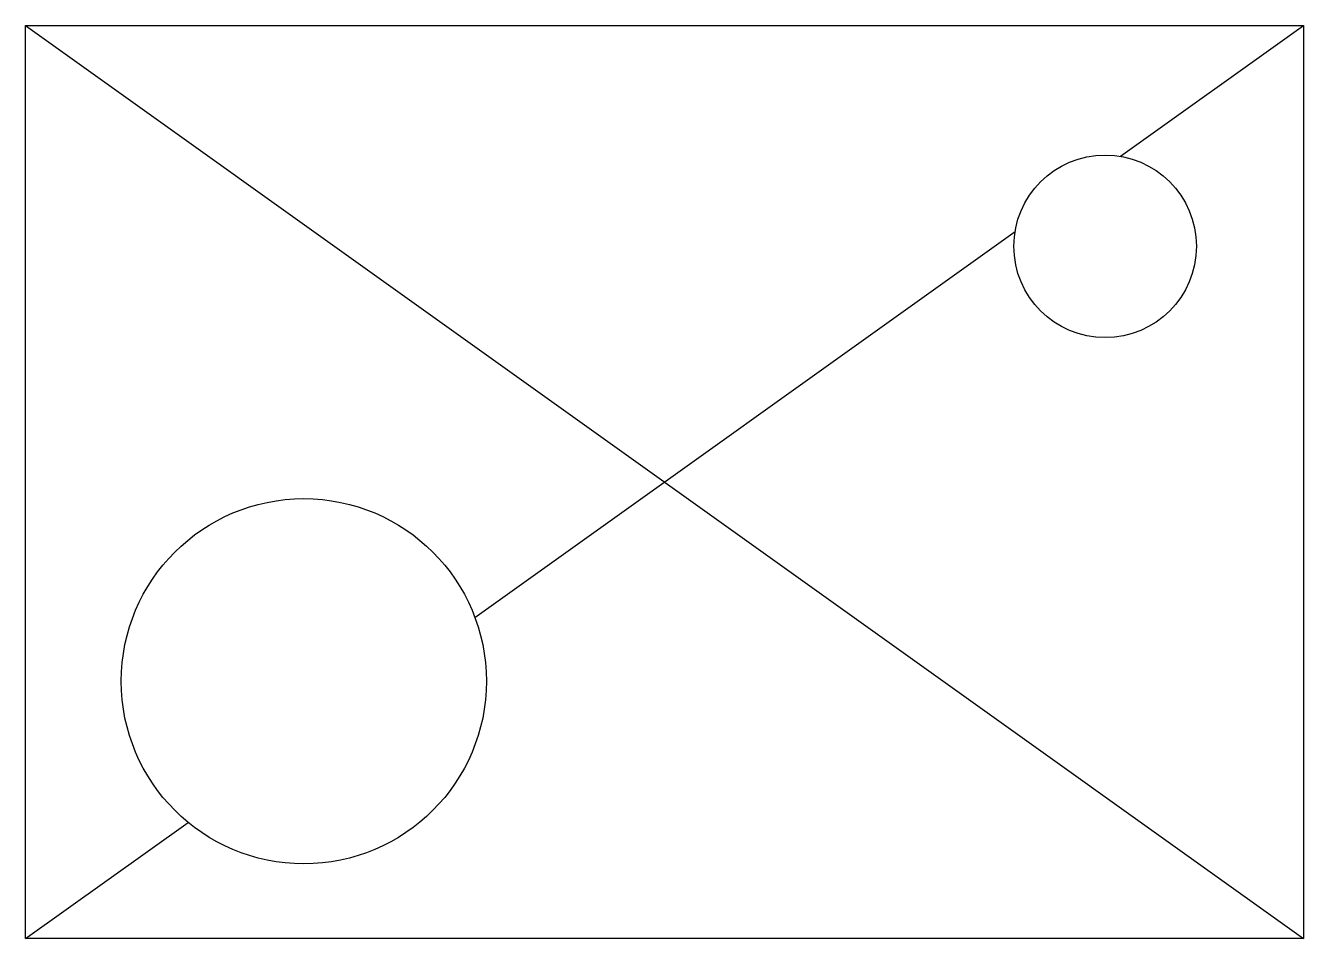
# Model space of a CAD drawing. Header units: feet. Extents: x -0.21 to 0.21, y -0.15 to 0.15.
import ezdxf

# ---------------------------------------------------------------- set-up
doc = ezdxf.new("R2010")
doc.units = ezdxf.units.FT
doc.header["$MEASUREMENT"] = 0

msp = doc.modelspace()

# ---------------------------------------------------------------- linework, layer by layer
for p, q in [((-0.21, 0.15), (0.21, -0.15)), ((0.14984, 0.10703), (0.21, 0.15)), ((-0.06232, -0.04451), (0.11522, 0.0823)), ((-0.21, -0.15), (-0.1566, -0.11185))]:
    msp.add_line(p, q)
at = {"flags": 128}
msp.add_lwpolyline([(-0.21, 0.15), (0.21, 0.15), (0.21, -0.15), (-0.21, -0.15)], close=True, dxfattribs=at)
for centre, radius in [((0.14483, 0.07745), 0.03), ((-0.11854, -0.06547), 0.06)]:
    msp.add_circle(centre, radius)

doc.saveas('drawing.dxf')
